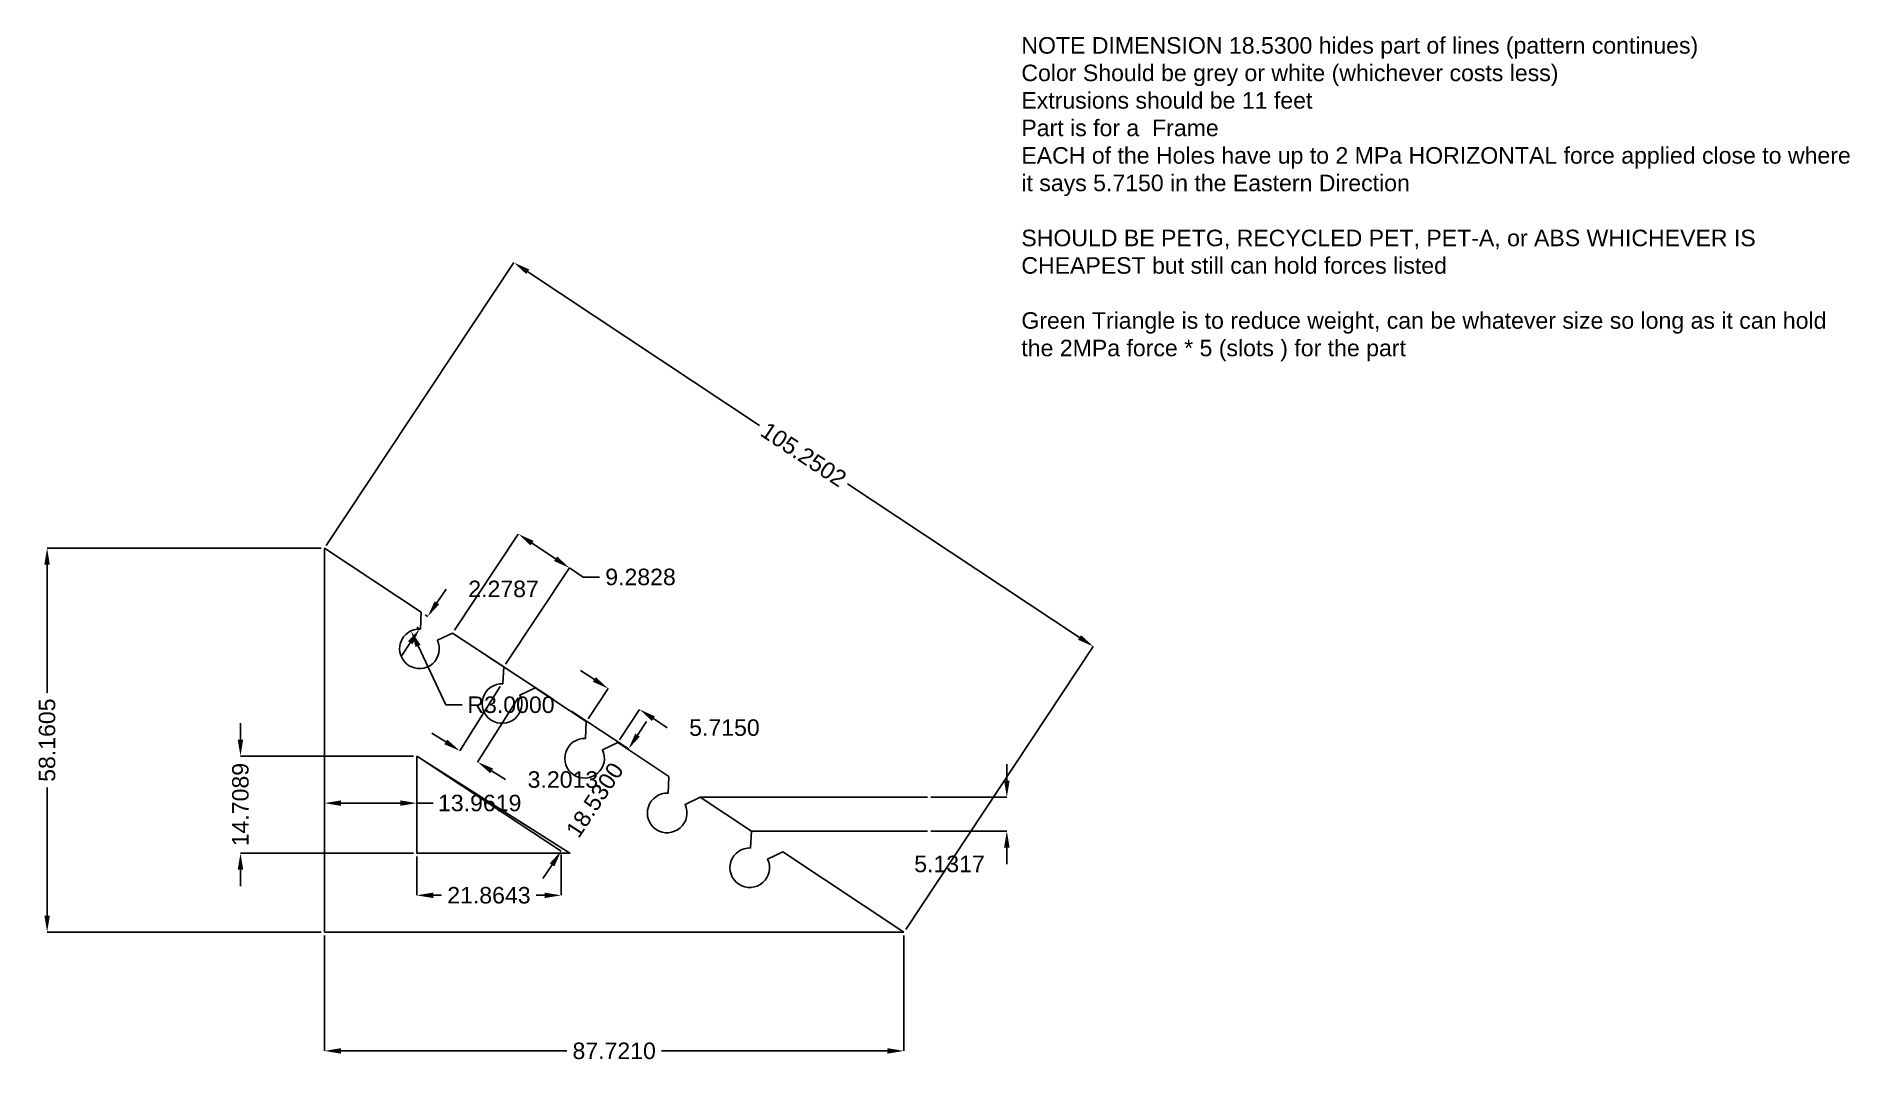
# Model space of a CAD drawing. Header units: millimetres. Extents: x -16 to 259, y -73 to 82.
import ezdxf

# ---------------------------------------------------------------- set-up
doc = ezdxf.new("R2010")
doc.units = ezdxf.units.MM
doc.styles.get("Standard").update_dxf_attribs({"font": 'arial.ttf'})
doc.dimstyles.get("Standard").update_dxf_attribs({"dimtxt": 2.5, "dimasz": 2.5, "dimexe": 0.18, "dimexo": 0.0625, "dimgap": 0.09, "dimtad": 0, "dimtih": 1, "dimtoh": 1, "dimdec": 4, "dimzin": 0, "dimdsep": 46, "dimtxsty": 'Standard', "dimcen": 0.09, "dimadec": 0, "dimazin": 0, "dimtfac": 1, "dimtdec": 4, "dimtofl": 0, "dimtmove": 0, "dimatfit": 3, "dimfxl": 1, "dimtolj": 1, "dimtzin": 0, "dimarcsym": 0})

# ---------------------------------------------------------------- blocks, each defined once
blk = doc.blocks.new('*D69')
at = {"color": 0, "lineweight": -2}
for p, q in [((131.034795, -30.645479), (131.034795, -28.145479)), ((119.534795, -33.145479), (131.034795, -33.145479)), ((119.534795, -38.277194), (131.034795, -38.277194)), ((131.034795, -40.777194), (131.034795, -43.277194))]:
    blk.add_line(p, q, dxfattribs=at)
at = {"color": 0}
for points in [[(130.618128, -30.645479), (131.451461, -30.645479), (131.034795, -33.145479)], [(131.451461, -40.777194), (130.618128, -40.777194), (131.034795, -38.277194)]]:
    blk.add_solid(points, dxfattribs=at)
at = {"layer": 'Defpoints', "color": 0}
for p in [(119.034795, -33.145479), (119.034795, -38.277194), (131.034795, -38.277194)]:
    blk.add_point(p, dxfattribs=at)
at = {"color": 0, "insert": (122.352295, -43.277194), "char_height": 2.5, "attachment_point": 5}
blk.add_mtext('\\A1;5.1317', dxfattribs=at)
blk = doc.blocks.new('*D72')
at = {"color": 0, "lineweight": -2}
for p, q in [((27.221488, 4.575685), (-14.278512, 4.575685)), ((-14.278512, 2.075685), (-14.278512, -17.342052)), ((-14.278512, -51.084788), (-14.278512, -31.667052)), ((27.221488, -53.584788), (-14.278512, -53.584788))]:
    blk.add_line(p, q, dxfattribs=at)
at = {"color": 0}
for points in [[(-13.861845, 2.075685), (-14.695178, 2.075685), (-14.278512, 4.575685)], [(-14.695178, -51.084788), (-13.861845, -51.084788), (-14.278512, -53.584788)]]:
    blk.add_solid(points, dxfattribs=at)
at = {"layer": 'Defpoints', "color": 0}
for p in [(27.721488, 4.575685), (-14.278512, -53.584788), (27.721488, -53.584788)]:
    blk.add_point(p, dxfattribs=at)
at = {"color": 0, "insert": (-14.278512, -24.504552), "char_height": 2.5, "attachment_point": 5, "rotation": 90}
blk.add_mtext('\\A1;58.1605', dxfattribs=at)
blk = doc.blocks.new('*D75')
at = {"color": 0, "lineweight": -2}
for p, q in [((27.721488, -54.084788), (27.721488, -71.584788)), ((115.442457, -54.084788), (115.442457, -71.584788)), ((30.221488, -71.584788), (64.431973, -71.584788)), ((112.942457, -71.584788), (78.731973, -71.584788))]:
    blk.add_line(p, q, dxfattribs=at)
at = {"color": 0}
for points in [[(30.221488, -71.168121), (30.221488, -72.001455), (27.721488, -71.584788)], [(112.942457, -72.001455), (112.942457, -71.168121), (115.442457, -71.584788)]]:
    blk.add_solid(points, dxfattribs=at)
at = {"layer": 'Defpoints', "color": 0}
for p in [(27.721488, -53.584788), (115.442457, -53.584788), (115.442457, -71.584788)]:
    blk.add_point(p, dxfattribs=at)
at = {"color": 0, "insert": (71.581973, -71.584788), "char_height": 2.5, "attachment_point": 5}
blk.add_mtext('\\A1;87.7210', dxfattribs=at)
blk = doc.blocks.new('*D76')
at = {"color": 0, "lineweight": -2}
for p, q in [((27.997785, 4.992411), (56.403778, 47.835963)), ((58.487407, 46.454482), (93.6029, 23.172322)), ((142.041118, -8.943029), (106.925625, 14.339132)), ((115.718753, -53.168062), (144.124747, -10.32451))]:
    blk.add_line(p, q, dxfattribs=at)
at = {"color": 0}
for points in [[(58.717654, 46.801754), (58.25716, 46.107211), (56.403778, 47.835963)], [(141.810871, -9.2903), (142.271365, -8.595757), (144.124747, -10.32451)]]:
    blk.add_solid(points, dxfattribs=at)
at = {"layer": 'Defpoints', "color": 0}
for p in [(27.721488, 4.575685), (144.124747, -10.32451), (115.442457, -53.584788)]:
    blk.add_point(p, dxfattribs=at)
at = {"color": 0, "insert": (100.264262, 18.755727), "char_height": 2.5, "attachment_point": 5, "rotation": 326.45495464}
blk.add_mtext('\\A1;105.2502', dxfattribs=at)
blk = doc.blocks.new('*D78')
at = {"color": 0, "lineweight": -2}
for p, q in [((47.390411, -7.86381), (57.064798, 6.718927)), ((59.148046, 5.336872), (62.716866, 2.969268)), ((55.125728, -12.995525), (64.800115, 1.587213)), ((64.800115, 1.587213), (66.883363, 0.205157)), ((66.883363, 0.205157), (69.383363, 0.205157))]:
    blk.add_line(p, q, dxfattribs=at)
at = {"color": 0}
for points in [[(59.378388, 5.68408), (58.917703, 4.989664), (57.064798, 6.718927)], [(62.486524, 2.62206), (62.947209, 3.316476), (64.800115, 1.587213)]]:
    blk.add_solid(points, dxfattribs=at)
at = {"layer": 'Defpoints', "color": 0}
for p in [(64.800115, 1.587213), (47.114, -8.28046), (54.849317, -13.412175)]:
    blk.add_point(p, dxfattribs=at)
at = {"color": 0, "insert": (75.569613, 0.205157), "char_height": 2.5, "attachment_point": 5}
blk.add_mtext('\\A1;9.2828', dxfattribs=at)
blk = doc.blocks.new('*D80')
at = {"color": 0, "lineweight": -2}
for p, q in [((68.583919, -15.317034), (66.500229, -13.935644)), ((67.628551, -21.282541), (70.667608, -16.698424)), ((72.391869, -24.440401), (75.430927, -19.856284)), ((77.514616, -21.237674), (79.598306, -22.619064))]:
    blk.add_line(p, q, dxfattribs=at)
at = {"color": 0}
for points in [[(68.353687, -15.664316), (68.814151, -14.969753), (70.667608, -16.698424)], [(77.744848, -20.890393), (77.284385, -21.584956), (75.430927, -19.856284)]]:
    blk.add_solid(points, dxfattribs=at)
at = {"layer": 'Defpoints', "color": 0}
for p in [(67.352273, -21.699279), (75.430927, -19.856284), (72.115591, -24.857139)]:
    blk.add_point(p, dxfattribs=at)
at = {"color": 0, "insert": (88.277056, -22.619064), "char_height": 2.5, "attachment_point": 5}
blk.add_mtext('\\A1;5.7150', dxfattribs=at)
blk = doc.blocks.new('*D82')
at = {"color": 0, "lineweight": -2}
for p, q in [((54.334088, -16.383488), (48.198247, -26.109815)), ((57.041651, -18.09155), (50.90581, -27.817878)), ((46.083828, -24.775937), (43.969409, -23.442059)), ((53.020229, -29.151756), (55.134648, -30.485635))]:
    blk.add_line(p, q, dxfattribs=at)
at = {"color": 0}
for points in [[(45.861515, -25.12834), (46.306141, -24.423534), (48.198247, -26.109815)], [(53.242542, -28.799353), (52.797916, -29.50416), (50.90581, -27.817878)]]:
    blk.add_solid(points, dxfattribs=at)
at = {"layer": 'Defpoints', "color": 0}
for p in [(54.600864, -15.960604), (57.308427, -17.668666), (50.90581, -27.817878)]:
    blk.add_point(p, dxfattribs=at)
at = {"color": 0, "insert": (63.817148, -30.485635), "char_height": 2.5, "attachment_point": 5}
blk.add_mtext('\\A1;3.2013', dxfattribs=at)
blk = doc.blocks.new('*D91')
at = {"color": 0, "lineweight": -2}
for p, q in [((46.084866, -19.156242), (41.886104, -10.219725)), ((48.584866, -19.156242), (46.084866, -19.156242))]:
    blk.add_line(p, q, dxfattribs=at)
at = {"color": 0}
blk.add_solid([(42.26322, -10.04254), (41.508988, -10.39691), (40.822992, -7.957029)], dxfattribs=at)
at = {"color": 0, "insert": (55.958616, -19.156242), "char_height": 2.5, "attachment_point": 5}
blk.add_mtext('\\A1;R3.0000', dxfattribs=at)
blk = doc.blocks.new('*D95')
at = {"color": 0, "lineweight": -2}
for p, q in [((44.74243, -3.691443), (46.125492, -1.608863)), ((41.682211, -7.395652), (42.098727, -7.672264)), ((42.942852, -5.49741), (43.359368, -5.774023)), ((40.715665, -9.754844), (39.332602, -11.837424))]:
    blk.add_line(p, q, dxfattribs=at)
at = {"color": 0}
for points in [[(44.395334, -3.460933), (45.089527, -3.921953), (43.359368, -5.774023)], [(41.062761, -9.985354), (40.368568, -9.524334), (42.098727, -7.672264)]]:
    blk.add_solid(points, dxfattribs=at)
at = {"layer": 'Defpoints', "color": 0}
for p in [(42.098727, -7.672264), (43.359368, -5.774023), (43.359368, -5.774023)]:
    blk.add_point(p, dxfattribs=at)
at = {"color": 0, "insert": (54.829242, -1.608863), "char_height": 2.5, "attachment_point": 5}
blk.add_mtext('\\A1;2.2787', dxfattribs=at)
blk = doc.blocks.new('*D99')
at = {"color": 0, "lineweight": -2}
for p, q in [((52.292396, -11.712752), (62.401625, -18.370159)), ((65.163864, -20.189224), (73.739086, -25.836414)), ((75.114078, -23.748498), (76.489071, -21.660581)), ((42.100972, -27.188364), (63.547662, -41.312026)), ((62.17267, -43.399943), (60.797678, -45.487859))]:
    blk.add_line(p, q, dxfattribs=at)
at = {"color": 0}
for points in [[(74.766092, -23.519332), (75.462065, -23.977663), (73.739086, -25.836414)], [(62.520656, -43.629108), (61.824684, -43.170777), (63.547662, -41.312026)]]:
    blk.add_solid(points, dxfattribs=at)
at = {"layer": 'Defpoints', "color": 0}
for p in [(51.874813, -11.437754), (41.683389, -26.913365), (73.739086, -25.836414)]:
    blk.add_point(p, dxfattribs=at)
at = {"color": 0, "insert": (68.643374, -33.57422), "char_height": 2.5, "attachment_point": 5, "rotation": 56.63320097}
blk.add_mtext('\\A1;18.5300', dxfattribs=at)
blk = doc.blocks.new('*D103')
at = {"color": 0, "lineweight": -2}
for p, q in [((14.995904, -24.413365), (14.995904, -21.913365)), ((41.183389, -26.913365), (14.995904, -26.913365)), ((41.183389, -41.622245), (14.995904, -41.622245)), ((14.995904, -44.122245), (14.995904, -46.622245))]:
    blk.add_line(p, q, dxfattribs=at)
at = {"color": 0}
for points in [[(14.579237, -24.413365), (15.412571, -24.413365), (14.995904, -26.913365)], [(15.412571, -44.122245), (14.579237, -44.122245), (14.995904, -41.622245)]]:
    blk.add_solid(points, dxfattribs=at)
at = {"layer": 'Defpoints', "color": 0}
for p in [(41.683389, -26.913365), (14.995904, -41.622245), (41.683389, -41.622245)]:
    blk.add_point(p, dxfattribs=at)
at = {"color": 0, "insert": (14.995904, -34.267805), "char_height": 2.5, "attachment_point": 5, "rotation": 90}
blk.add_mtext('\\A1;14.7089', dxfattribs=at)
blk = doc.blocks.new('*D106')
at = {"color": 0, "lineweight": -2}
for p, q in [((41.683389, -42.122245), (41.683389, -48.013959)), ((63.547662, -41.812026), (63.547662, -48.013959)), ((44.183389, -48.013959), (45.440525, -48.013959)), ((61.047662, -48.013959), (59.790525, -48.013959))]:
    blk.add_line(p, q, dxfattribs=at)
at = {"color": 0}
for points in [[(44.183389, -47.597293), (44.183389, -48.430626), (41.683389, -48.013959)], [(61.047662, -48.430626), (61.047662, -47.597293), (63.547662, -48.013959)]]:
    blk.add_solid(points, dxfattribs=at)
at = {"layer": 'Defpoints', "color": 0}
for p in [(41.683389, -41.622245), (63.547662, -41.312026), (63.547662, -48.013959)]:
    blk.add_point(p, dxfattribs=at)
at = {"color": 0, "insert": (52.615525, -48.013959), "char_height": 2.5, "attachment_point": 5}
blk.add_mtext('\\A1;21.8643', dxfattribs=at)
blk = doc.blocks.new('*D108')
at = {"color": 0, "lineweight": -2}
for p, q in [((27.721488, -34.544555), (27.721488, -34.044555)), ((30.221488, -34.044555), (39.183389, -34.044555)), ((41.683389, -34.544555), (41.683389, -34.044555)), ((41.683389, -34.044555), (44.183389, -34.044555))]:
    blk.add_line(p, q, dxfattribs=at)
at = {"color": 0}
for points in [[(30.221488, -33.627888), (30.221488, -34.461222), (27.721488, -34.044555)], [(39.183389, -34.461222), (39.183389, -33.627888), (41.683389, -34.044555)]]:
    blk.add_solid(points, dxfattribs=at)
at = {"layer": 'Defpoints', "color": 0}
for p in [(27.721488, -34.044555), (41.683389, -34.044555), (41.683389, -34.044555)]:
    blk.add_point(p, dxfattribs=at)
at = {"color": 0, "insert": (51.222139, -34.044555), "char_height": 2.5, "attachment_point": 5}
blk.add_mtext('\\A1;13.9619', dxfattribs=at)

msp = doc.modelspace()

# ---------------------------------------------------------------- linework, layer by layer
at = {"color": 1}
for p, q in [((27.721488, 4.575685), (42.34718, -5.123835)), ((27.721488, 4.575685), (27.721488, -53.584788)), ((47.112137, -8.279224), (54.850136, -13.410939)), ((59.614273, -16.567564), (67.352273, -21.699279)), ((72.11641, -24.855904), (79.854409, -29.987618)), ((84.617728, -33.145479), (92.355727, -38.277194)), ((97.119865, -41.433818), (115.442457, -53.584788)), ((27.721488, -53.584788), (115.442457, -53.584788))]:
    msp.add_line(p, q, dxfattribs=at)
for p, q in [((84.617728, -33.145479), (119.034795, -33.145479)), ((92.355727, -38.277194), (119.034795, -38.277194))]:
    msp.add_line(p, q)
for points in [[(42.34718, -5.123835), (42.232929, -7.675267, 3.610317), (44.80629, -9.380327), (47.111317, -8.28046)], [(54.849317, -13.412175), (54.735066, -15.963607, 3.610317), (57.308427, -17.668666), (59.613454, -16.5688)], [(67.351453, -21.700514), (67.237203, -24.251947, 3.610317), (69.810564, -25.957006), (72.115591, -24.857139)], [(79.85359, -29.988854), (79.73934, -32.540286, 3.610317), (82.3127, -34.245346), (84.617728, -33.145479)], [(92.355727, -38.277194), (92.241476, -40.828626, 3.610317), (94.814837, -42.533685), (97.119865, -41.433818)]]:
    msp.add_lwpolyline(points, format="xyb", dxfattribs=at)
at = {"color": 3}
msp.add_lwpolyline([(41.683389, -26.913365), (41.683389, -41.622245), (64.871506, -41.622245), (41.683389, -26.913365)], close=True, dxfattribs=at)

# ---------------------------------------------------------------- texts
at = {"color": 1, "insert": (133.231348, 81.996974), "char_height": 2.5, "width": 126.409848, "attachment_point": 1}
msp.add_mtext('NOTE DIMENSION 18.5300 hides part of lines (pattern continues) \\PColor Should be grey or white (whichever costs less)\\PExtrusions should be 11 feet\\PPart is for a  Frame \\PEACH of the Holes have up to 2 MPa HORIZONTAL force applied close to where it says 5.7150 in the Eastern Direction\\P\\PSHOULD BE PETG, RECYCLED PET, PET-A, or ABS WHICHEVER IS CHEAPEST but still can hold forces listed\\P\\PGreen Triangle is to reduce weight, can be whatever size so long as it can hold the 2MPa force * 5 (slots ) for the part', dxfattribs=at)

# ---------------------------------------------------------------- dimensions: what is measured, and where the dimension line sits
for base, p1, p2, angle, picture, middle in [((144.124747, -10.32451), (27.721488, 4.575685), (115.442457, -53.584788), 326.454955, '*D76', (100.264262, 18.755727)), ((64.800115, 1.587213), (47.114, -8.28046), (54.849317, -13.412175), 326.439162, '*D78', (75.569613, 0.205157)), ((-14.278512, -53.584788), (27.721488, 4.575685), (27.721488, -53.584788), 90, '*D72', (-14.278512, -24.504552)), ((43.359368, -5.774023), (42.098727, -7.672264), (43.359368, -5.774023), 56.411462, '*D95', (54.829242, -1.608863)), ((73.739086, -25.836414), (41.683389, -26.913365), (51.874813, -11.437754), 56.633201, '*D99', (68.643374, -33.57422)), ((50.90581, -27.817878), (54.600864, -15.960604), (57.308427, -17.668666), 327.754276, '*D82', (63.817148, -30.485635)), ((75.430927, -19.856284), (67.352273, -21.699279), (72.115591, -24.857139), 326.457459, '*D80', (88.277056, -22.619064)), ((14.995904, -41.622245), (41.683389, -26.913365), (41.683389, -41.622245), 90, '*D103', (14.995904, -34.267805)), ((131.034795, -38.277194), (119.034795, -33.145479), (119.034795, -38.277194), 90, '*D69', (122.352295, -43.277194)), ((41.683389, -34.044555), (27.721488, -34.044555), (41.683389, -34.044555), 180, '*D108', (51.222139, -34.044555))]:
    dim = msp.add_linear_dim(base=base, p1=p1, p2=p2, angle=angle, dimstyle='Standard', override={"dimexe": 0, "dimexo": 0.5, "dimgap": 1, "dimtih": 0, "dimcen": 2.5})
    dim.commit()
    dim.dimension.update_dxf_attribs({"geometry": picture, "text_midpoint": middle})
dim = msp.add_radius_dim(center=(42.098727, -10.672264), mpoint=(40.822992, -7.957029), dimstyle='Standard', override={"dimexe": 0, "dimexo": 0.5, "dimgap": 1, "dimtih": 0, "dimcen": 2.5, "dimtmove": 1})
dim.commit()
dim.dimension.update_dxf_attribs({"geometry": '*D91', "text_midpoint": (46.084866, -19.156242), "dimtype": 164})
for base, p1, p2, picture, middle in [((63.547662, -48.013959), (41.683389, -41.622245), (63.547662, -41.312026), '*D106', (52.615525, -48.013959)), ((115.442457, -71.584788), (27.721488, -53.584788), (115.442457, -53.584788), '*D75', (71.581973, -71.584788))]:
    dim = msp.add_linear_dim(base=base, p1=p1, p2=p2, dimstyle='Standard', override={"dimexe": 0, "dimexo": 0.5, "dimgap": 1, "dimtih": 0, "dimcen": 2.5})
    dim.commit()
    dim.dimension.update_dxf_attribs({"geometry": picture, "text_midpoint": middle})

doc.saveas('drawing.dxf')
